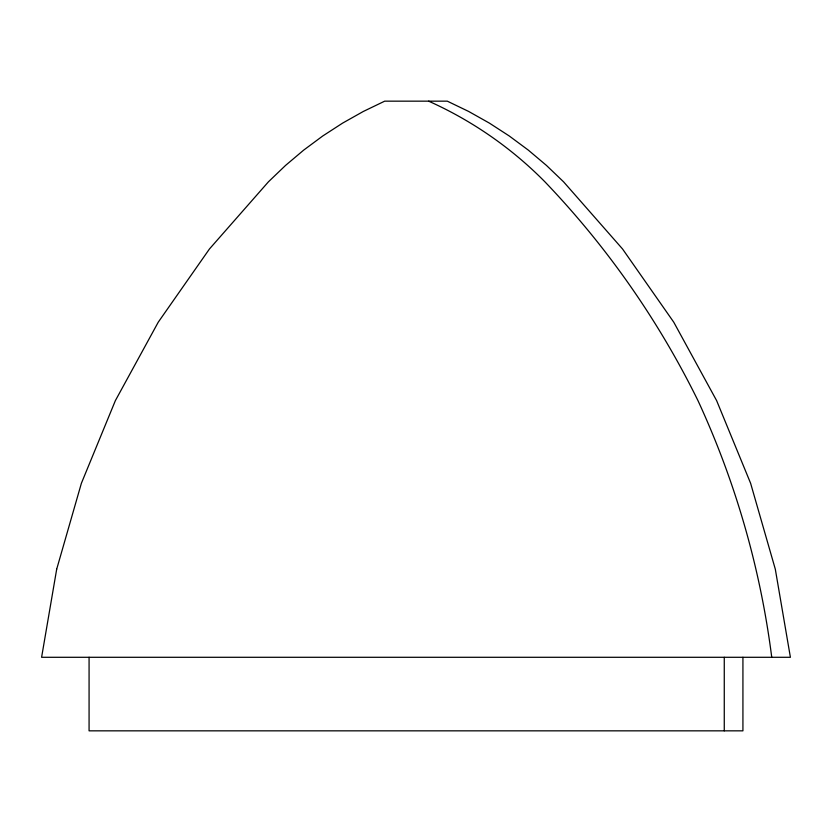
<?xml version="1.0" encoding="UTF-8"?>
<svg xmlns="http://www.w3.org/2000/svg" width="832" height="832" viewBox="0 0 832 832"><rect width="100%" height="100%" fill="white"/><g stroke="black" fill="none" stroke-linecap="round" stroke-linejoin="round"><path stroke-width="1.25" d="M428.636 101.161C471.962 120.546 511.566 148.013 544.898 181.802C606.819 246.49 658.434 320.278 697.975 400.629C735.55 481.915 760.427 568.454 771.742 657.29M742.924 657.29L742.924 730.839L89.076 730.839L89.076 657.29M724.266 657.29L724.266 730.839M56.69 569.192L41.6 657.29L790.4 657.29L775.31 569.192L750.62 483.298L716.633 400.629L673.764 322.202L622.534 248.966L563.555 181.802L546.426 165.402L528.299 150.103L509.246 135.98L489.341 123.084L468.666 111.457L447.304 101.161L384.696 101.161L363.334 111.457L342.659 123.084L322.754 135.98L303.701 150.103L285.574 165.402L268.445 181.802L209.466 248.966L158.236 322.202L115.367 400.629L81.38 483.298L56.69 569.192"/></g></svg>
